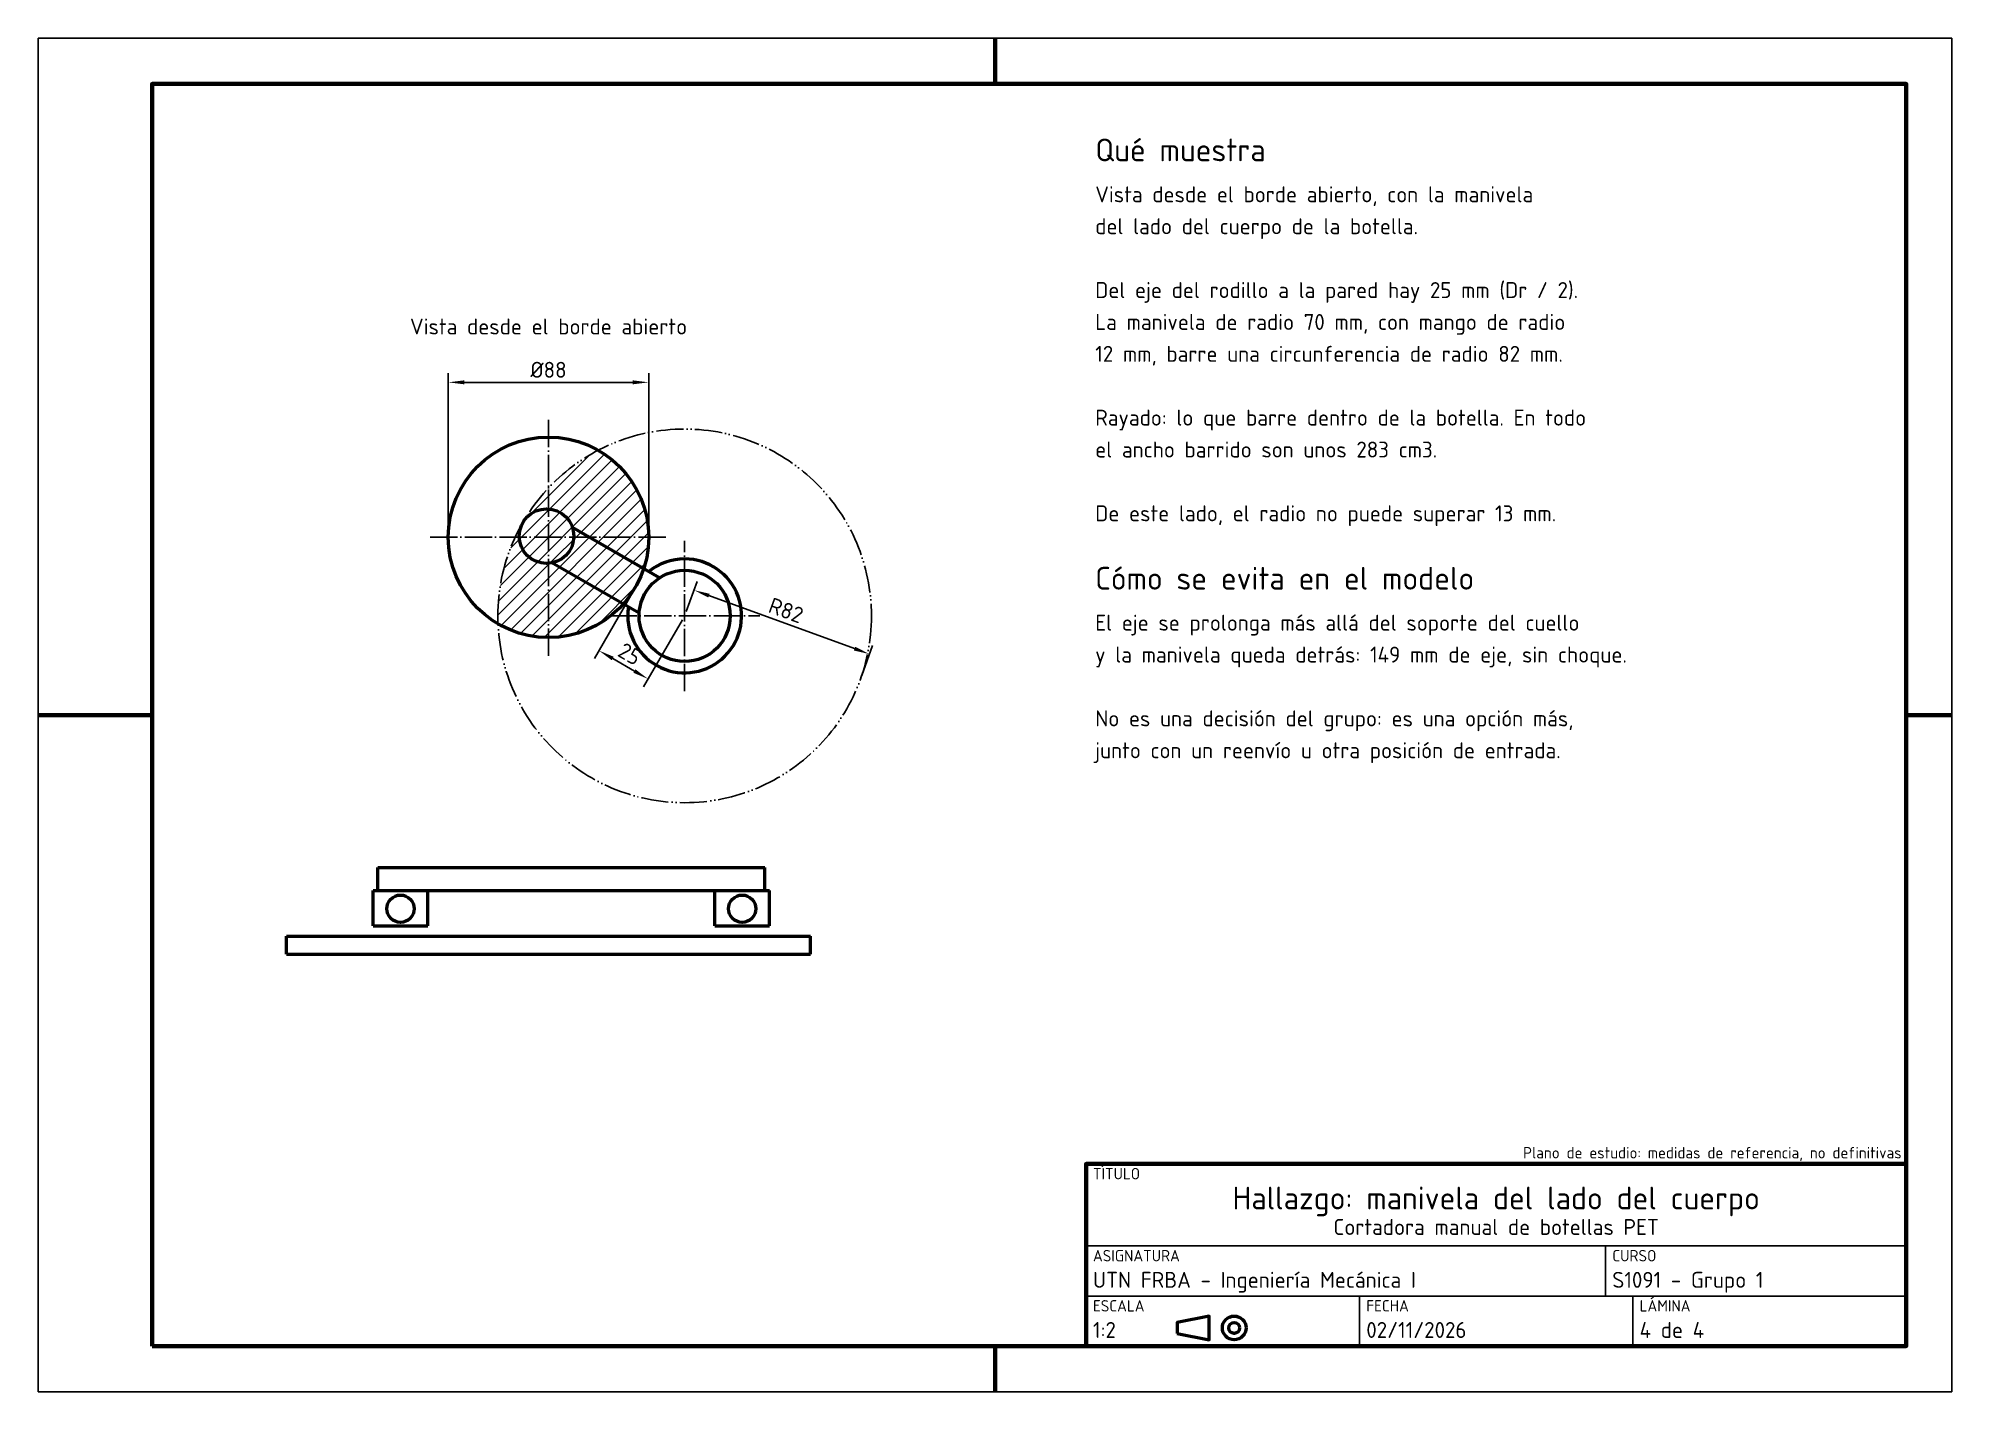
# Model space of a CAD drawing. Header units: millimetres. Extents: x 0 to 840, y 0 to 594.
import ezdxf
from ezdxf.enums import TextEntityAlignment as Align

# ---------------------------------------------------------------- set-up
doc = ezdxf.new("R2010")
doc.units = ezdxf.units.MM
doc.header["$LTSCALE"] = 2
doc.linetypes.add('CENTER', pattern=[7.625, 6, -0.75, 0.125, -0.75])
doc.linetypes.add('DIVIDE', pattern=[8.5, 6, -0.75, 0.125, -0.75, 0.125, -0.75])
for name, color, linetype, lineweight in [('Contornos', 3, 'Continuous', 50), ('Cotas', 5, 'Continuous', 25), ('Ejes', 1, 'CENTER', 25), ('Extremas', 30, 'DIVIDE', 25), ('Marco', 7, 'Continuous', 70), ('Texto', 8, 'Continuous', 25)]:
    doc.layers.add(name, color=color, linetype=linetype, lineweight=lineweight)
doc.styles.add('IRAM', font='iso3098.shx')
doc.dimstyles.new('IRAM', dxfattribs={"dimscale": 2, "dimtxt": 3.5, "dimasz": 3.5, "dimexe": 2, "dimexo": 1, "dimgap": 1, "dimtad": 1, "dimdec": 0, "dimtxsty": 'IRAM', "dimblk": 'FLECHA41', "dimcen": 2.5, "dimazin": 3, "dimtfac": 1, "dimtmove": 0, "dimatfit": 3})

# ---------------------------------------------------------------- blocks, each defined once
blk = doc.blocks.new('FLECHA41')
blk.add_solid([(0, 0), (-1, 0.125), (-1, -0.125)])

msp = doc.modelspace()

# ---------------------------------------------------------------- linework, layer by layer
at = {"layer": 'Contornos'}
for p, q in [((272.79, 357.22), (234.51, 379.33)), ((263.79, 341.64), (225.51, 363.74)), ((149, 220), (149, 230)), ((149, 230), (319, 230)), ((319, 220), (319, 230)), ((147, 220), (149, 220)), ((147, 204.5), (147, 220)), ((149, 220), (319, 220)), ((171, 204.5), (171, 220)), ((297, 204.5), (297, 220)), ((319, 220), (321, 220)), ((321, 204.5), (321, 220)), ((147, 204.5), (171, 204.5)), ((297, 204.5), (321, 204.5)), ((109, 192), (109, 200)), ((109, 200), (339, 200)), ((339, 192), (339, 200)), ((109, 192), (339, 192))]:
    msp.add_line(p, q, dxfattribs=at)
msp.add_lwpolyline([(500, 25.6), (514, 22.8), (514, 33.2), (500, 30.4)], close=True, dxfattribs=at)
for centre, radius in [((224, 375), 44), ((223.13, 375.5), 12), ((283.76, 340.5), 20), ((159, 212), 6), ((309, 212), 6), ((525, 28), 5.2), ((525, 28), 2.4)]:
    msp.add_circle(centre, radius, dxfattribs=at)
for start, end in [(171.1002, 90), (90, 128.8998)]:
    msp.add_arc((283.76, 340.5), 25, start, end, dxfattribs=at)
at = {"layer": 'Cotas'}
for p, q in [((202.85, 353.85), (255.11, 406.11)), ((204.49, 361.49), (251.97, 408.97)), ((207.4, 370.4), (248.53, 411.53)), ((213.08, 382.08), (242.18, 411.18)), ((201.76, 340.76), (260.53, 399.53)), ((202.01, 347.01), (257.97, 402.97)), ((203.22, 336.22), (262.78, 395.78)), ((207.29, 334.29), (264.71, 391.71)), ((211.74, 332.74), (266.26, 387.26)), ((216.62, 331.62), (267.38, 382.38)), ((222.04, 331.04), (267.96, 376.96)), ((228.2, 331.2), (267.8, 370.8)), ((235.54, 332.54), (266.46, 363.46)), ((245.75, 336.75), (262.25, 353.25))]:
    msp.add_line(p, q, dxfattribs=at)
at = {"layer": 'Ejes'}
for p, q in [((224, 323), (224, 427)), ((172, 375), (276, 375)), ((283.76, 307.5), (283.76, 373.5)), ((250.76, 340.5), (316.76, 340.5))]:
    msp.add_line(p, q, dxfattribs=at)
at = {"layer": 'Extremas'}
msp.add_circle((283.76, 340.5), 82, dxfattribs=at)
at = {"layer": 'Marco'}
for p, q in [((420, 574), (420, 594)), ((0, 297), (50, 297)), ((820, 297), (840, 297)), ((420, 0), (420, 20))]:
    msp.add_line(p, q, dxfattribs=at)
for points in [[(50, 20), (820, 20), (820, 574), (50, 574)], [(460, 20), (820, 20), (820, 100), (460, 100)]]:
    msp.add_lwpolyline(points, close=True, dxfattribs=at)
at = {"layer": 'Texto'}
for p, q in [((460, 64), (820, 64)), ((688, 42), (688, 64)), ((460, 42), (820, 42)), ((580, 20), (580, 42)), ((700, 20), (700, 42))]:
    msp.add_line(p, q, dxfattribs=at)
msp.add_lwpolyline([(0, 0), (840, 0), (840, 594), (0, 594)], close=True, dxfattribs=at)

# ---------------------------------------------------------------- texts
at = {"layer": 'Texto', "style": 'IRAM'}
for s, height, p in [('Qué muestra', 10, (464, 540)), ('Vista desde el borde abierto, con la manivela', 7, (464, 522)), ('del lado del cuerpo de la botella.', 7, (464, 508)), ('Del eje del rodillo a la pared hay 25 mm (Dr / 2).', 7, (464, 480)), ('La manivela de radio 70 mm, con mango de radio', 7, (464, 466)), ('12 mm, barre una circunferencia de radio 82 mm.', 7, (464, 452)), ('Rayado: lo que barre dentro de la botella. En todo', 7, (464, 424)), ('el ancho barrido son unos 283 cm3.', 7, (464, 410)), ('De este lado, el radio no puede superar 13 mm.', 7, (464, 382)), ('Cómo se evita en el modelo', 10, (464, 352)), ('El eje se prolonga más allá del soporte del cuello', 7, (464, 334)), ('y la manivela queda detrás: 149 mm de eje, sin choque.', 7, (464, 320)), ('No es una decisión del grupo: es una opción más,', 7, (464, 292)), ('junto con un reenvío u otra posición de entrada.', 7, (464, 278)), ('TÍTULO', 5, (463, 93.2)), ('ASIGNATURA', 5, (463, 57.2)), ('CURSO', 5, (691, 57.2)), ('UTN FRBA - Ingeniería Mecánica I', 7, (463, 45.6)), ('S1091 - Grupo 1', 7, (691, 45.6)), ('ESCALA', 5, (463, 35.2)), ('FECHA', 5, (583, 35.2)), ('LÁMINA', 5, (703, 35.2)), ('1:2', 7, (463, 23.6)), ('02/11/2026', 7, (583, 23.6)), ('4 de 4', 7, (703, 23.6))]:
    msp.add_text(s, height=height, dxfattribs=at).set_placement(p)
for s, height, p in [('Vista desde el borde abierto', 7, (224, 464)), ('Hallazgo: manivela del lado del cuerpo', 10, (640, 80)), ('Cortadora manual de botellas PET', 7, (640, 68.8))]:
    msp.add_text(s, height=height, dxfattribs=at).set_placement(p, align=Align.CENTER)
msp.add_text('Plano de estudio: medidas de referencia, no definitivas', height=5, dxfattribs=at).set_placement((818, 102.4), align=Align.RIGHT)

# ---------------------------------------------------------------- dimensions: what is measured, and where the dimension line sits
at = {"layer": 'Cotas'}
msp.add_linear_dim(base=(180, 443), p1=(180, 375), p2=(268, 375), text='%%c88', dimstyle='IRAM', dxfattribs=at).render()
msp.add_linear_dim(base=(246.11, 325.29), p1=(262.11, 353), p2=(283.76, 340.5), angle=330, dimstyle='IRAM', dxfattribs=at).render()
msp.add_linear_dim(base=(287.86, 351.78), p1=(283.76, 340.5), p2=(360.81, 312.45), angle=340, text='R82', dimstyle='IRAM', dxfattribs=at).render()

doc.saveas('drawing.dxf')
